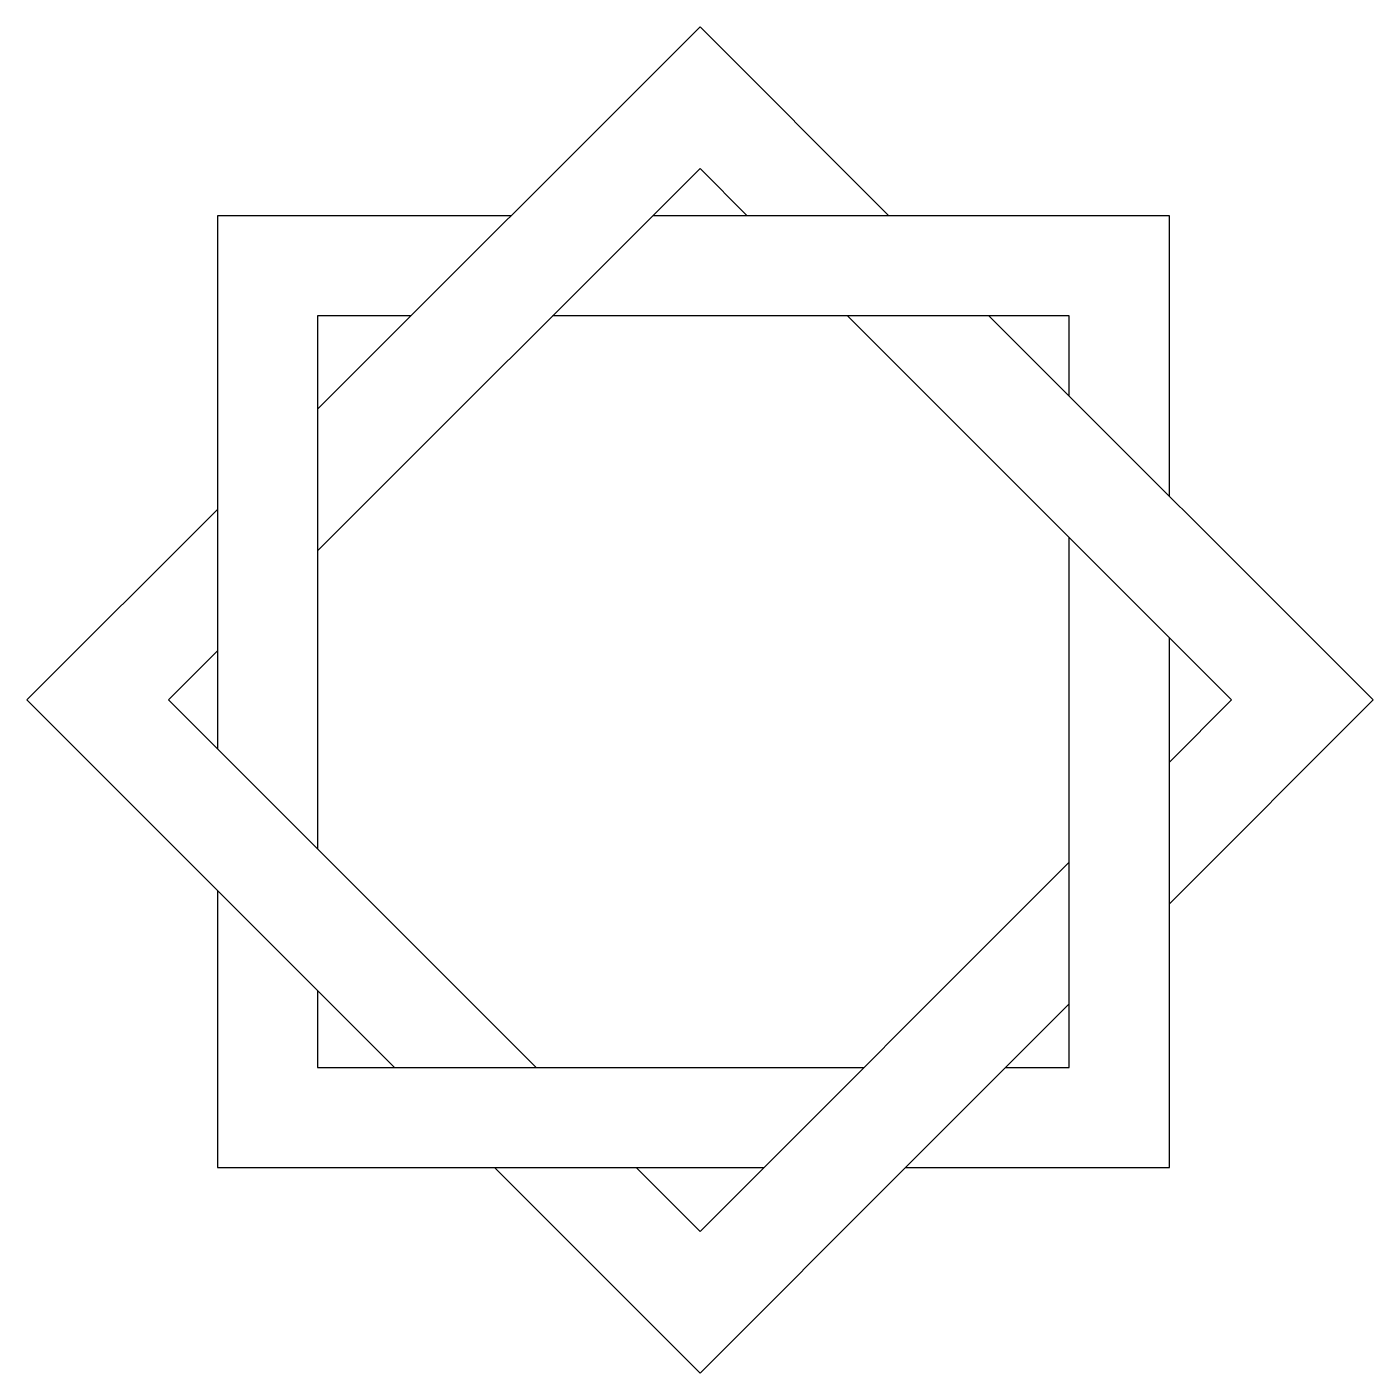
# Model space of a CAD drawing. Extents: x 3618 to 5231, y -1365 to 249.
import ezdxf

# ---------------------------------------------------------------- set-up
doc = ezdxf.new("R2010")
doc.units = 0
doc.header["$LTSCALE"] = 1000
doc.header["$MEASUREMENT"] = 0
doc.layers.add('2D', color=7, linetype='CONTINUOUS')
doc.layers.add('INSERT', color=7, linetype='CONTINUOUS')

# ---------------------------------------------------------------- blocks, each defined once
blk = doc.blocks.new('PH36')
at = {"layer": '2D', "color": 0}
for p, q in [((0, 1444), (-460.5, 983.5)), ((74.6, 1369.5), (0, 1444)), ((637.2, 806.9), (194.6, 1249.5)), ((-580.5, 863.5), (-637.2, 806.9)), ((-637.2, 806.9), (-178.7, 348.4)), ((560.6, 730.3), (637.2, 806.9)), ((58.7, 228.4), (440.6, 610.3)), ((-58.7, 228.4), (0, 169.7)), ((0, 169.7), (58.7, 228.4))]:
    blk.add_line(p, q, dxfattribs=at)
for points in [[(0, 1613.7), (-460.5, 1153.2)], [(244.3, 1369.5), (0, 1613.7)], [(-244.3, 1369.5), (-580.5, 1369.5), (-580.5, 750.2)], [(560.6, 1369.5), (-74.6, 1369.5)], [(560.6, 1053.2), (560.6, 1369.5)], [(-364.3, 1249.5), (-460.5, 1249.5), (-460.5, 630.2)], [(440.6, 1249.5), (-194.6, 1249.5)], [(560.6, 1053.2), (364.3, 1249.5)], [(440.6, 1173.2), (440.6, 1249.5)], [(560.6, 560.6), (806.9, 806.9), (560.6, 1053.2)], [(-580.5, 1033.2), (-806.9, 806.9), (-348.4, 348.4)], [(348.4, 348.4), (440.6, 348.4), (440.6, 1003.5)], [(228.4, 228.4), (560.6, 228.4), (560.6, 883.5)], [(-580.5, 580.5), (-580.5, 228.4), (58.7, 228.4)], [(-460.5, 460.5), (-460.5, 348.4), (178.7, 348.4)], [(-228.4, 228.4), (0, 0), (440.6, 440.6)]]:
    blk.add_lwpolyline(points, dxfattribs=at)

msp = doc.modelspace()

# ---------------------------------------------------------------- block references
at = {"layer": 'INSERT', "color": 5, "rotation": 270}
msp.add_blockref('PH36', (3617.7, -557.6), dxfattribs=at)

doc.saveas('drawing.dxf')
